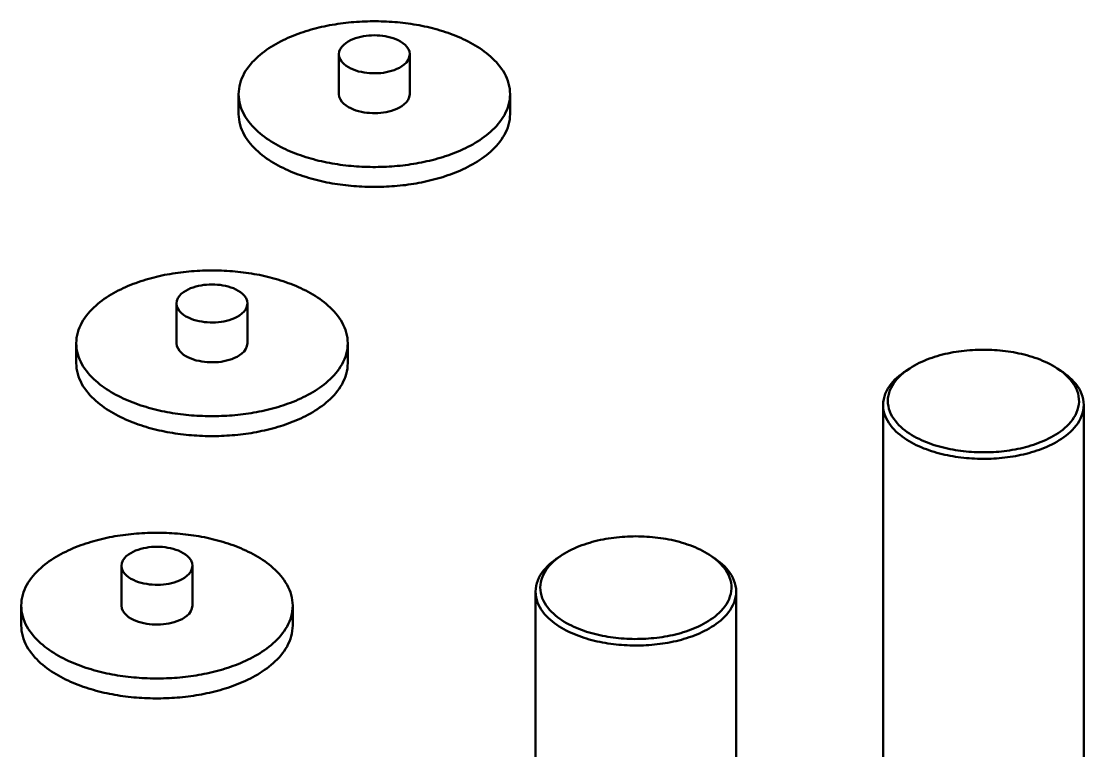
# Model space of a CAD drawing. Header units: millimetres. Extents: x 0 to 841, y 0 to 594.
# Drawn here: x 232.13 to 279.25, y 435.27 to 467.62 of the extents above; entities that cross this region are included whole.
import ezdxf

# ---------------------------------------------------------------- set-up
doc = ezdxf.new("R2010")
doc.units = ezdxf.units.MM
doc.layers.add('VIS', color=7, linetype='CONTINUOUS', lineweight=50)

msp = doc.modelspace()

# ---------------------------------------------------------------- linework, layer by layer
at = {"layer": 'VIS'}
for points in [[(253.806, 464.387), (253.802, 464.508), (253.789, 464.628), (253.768, 464.747), (253.74, 464.865), (253.704, 464.98), (253.661, 465.093), (253.611, 465.203), (253.555, 465.31), (253.494, 465.414), (253.427, 465.515), (253.356, 465.613), (253.281, 465.707), (253.202, 465.798), (253.119, 465.886), (253.033, 465.971), (252.944, 466.053), (252.853, 466.132), (252.759, 466.208), (252.663, 466.282), (252.565, 466.352), (252.465, 466.421), (252.364, 466.486), (252.261, 466.549), (252.156, 466.61), (252.05, 466.668), (251.943, 466.725), (251.835, 466.779), (251.726, 466.831), (251.616, 466.881), (251.505, 466.928), (251.394, 466.974), (251.281, 467.019), (251.168, 467.061), (251.054, 467.101), (250.94, 467.14), (250.825, 467.177), (250.709, 467.213), (250.593, 467.246), (250.476, 467.278), (250.359, 467.309), (250.242, 467.338), (250.124, 467.365), (250.006, 467.391), (249.888, 467.416), (249.769, 467.439), (249.651, 467.46), (249.531, 467.48), (249.412, 467.499), (249.292, 467.516), (249.173, 467.532), (249.053, 467.547), (248.933, 467.56), (248.812, 467.572), (248.692, 467.582), (248.571, 467.591), (248.451, 467.599), (248.33, 467.606), (248.21, 467.611), (248.089, 467.615), (247.968, 467.617), (247.847, 467.619), (247.726, 467.619), (247.605, 467.617), (247.485, 467.615), (247.364, 467.611), (247.243, 467.606), (247.122, 467.599), (247.002, 467.591), (246.881, 467.582), (246.761, 467.572), (246.641, 467.56), (246.521, 467.547), (246.401, 467.532), (246.281, 467.516), (246.161, 467.499), (246.042, 467.48), (245.923, 467.46), (245.804, 467.439), (245.685, 467.416), (245.567, 467.391), (245.449, 467.365), (245.331, 467.338), (245.214, 467.309), (245.097, 467.278), (244.98, 467.246), (244.864, 467.213), (244.749, 467.177), (244.634, 467.14), (244.519, 467.101), (244.406, 467.061), (244.292, 467.019), (244.18, 466.974), (244.068, 466.928), (243.957, 466.881), (243.847, 466.831), (243.738, 466.779), (243.63, 466.725), (243.523, 466.668), (243.417, 466.61), (243.313, 466.549), (243.21, 466.486), (243.108, 466.421), (243.008, 466.352), (242.91, 466.282), (242.814, 466.208), (242.721, 466.132), (242.629, 466.053), (242.54, 465.971), (242.454, 465.886), (242.372, 465.798), (242.292, 465.707), (242.217, 465.613), (242.146, 465.515), (242.079, 465.414), (242.018, 465.31), (241.962, 465.203), (241.913, 465.093), (241.87, 464.98), (241.833, 464.865), (241.805, 464.747), (241.784, 464.628), (241.772, 464.508), (241.767, 464.387)], [(249.357, 466.154), (249.341, 466.273), (249.296, 466.386), (249.229, 466.486), (249.147, 466.575), (249.053, 466.652), (248.952, 466.719), (248.845, 466.776), (248.735, 466.825), (248.621, 466.868), (248.505, 466.903), (248.388, 466.932), (248.269, 466.956), (248.149, 466.974), (248.029, 466.986), (247.908, 466.994), (247.787, 466.997), (247.666, 466.994), (247.545, 466.986), (247.424, 466.974), (247.304, 466.956), (247.185, 466.932), (247.068, 466.903), (246.952, 466.868), (246.838, 466.825), (246.728, 466.776), (246.621, 466.719), (246.52, 466.652), (246.427, 466.575), (246.344, 466.486), (246.277, 466.386), (246.232, 466.273), (246.216, 466.154)], [(246.216, 466.154), (246.233, 466.032), (246.279, 465.917), (246.348, 465.815), (246.433, 465.726), (246.53, 465.648), (246.633, 465.581), (246.742, 465.524), (246.856, 465.475), (246.972, 465.433), (247.09, 465.398), (247.21, 465.369), (247.332, 465.347), (247.454, 465.33), (247.577, 465.318), (247.7, 465.312), (247.824, 465.311), (247.947, 465.315), (248.07, 465.324), (248.193, 465.339), (248.315, 465.36), (248.435, 465.386), (248.554, 465.418), (248.672, 465.457), (248.786, 465.503), (248.897, 465.557)], [(246.216, 466.154), (246.216, 464.387)], [(248.897, 465.557), (249.01, 465.625), (249.115, 465.704), (249.209, 465.796), (249.286, 465.903), (249.338, 466.024), (249.357, 466.154)], [(249.357, 466.154), (249.357, 464.387)], [(241.767, 464.387), (241.772, 464.267), (241.784, 464.146), (241.805, 464.028), (241.833, 463.91), (241.869, 463.795), (241.912, 463.682), (241.962, 463.572), (242.018, 463.465), (242.079, 463.361), (242.145, 463.26), (242.216, 463.162), (242.292, 463.068), (242.371, 462.977), (242.454, 462.889), (242.539, 462.804), (242.628, 462.722), (242.719, 462.643), (242.813, 462.567), (242.909, 462.494), (243.007, 462.423), (243.107, 462.355), (243.208, 462.289), (243.311, 462.226), (243.415, 462.166), (243.521, 462.107), (243.628, 462.051), (243.736, 461.997), (243.845, 461.945), (243.955, 461.895), (244.066, 461.847), (244.177, 461.801), (244.29, 461.757), (244.403, 461.715), (244.517, 461.674), (244.631, 461.635), (244.746, 461.598), (244.861, 461.563), (244.977, 461.529), (245.094, 461.497), (245.211, 461.466), (245.328, 461.437), (245.445, 461.41), (245.563, 461.384), (245.682, 461.36), (245.8, 461.337), (245.919, 461.315), (246.038, 461.295), (246.157, 461.276), (246.277, 461.259), (246.396, 461.243), (246.516, 461.228), (246.636, 461.215), (246.756, 461.203), (246.877, 461.193), (246.997, 461.183), (247.118, 461.176), (247.238, 461.169), (247.359, 461.164), (247.48, 461.16), (247.6, 461.157), (247.721, 461.156), (247.842, 461.156), (247.963, 461.157), (248.083, 461.159), (248.204, 461.163), (248.325, 461.168), (248.445, 461.175), (248.566, 461.183), (248.686, 461.192), (248.806, 461.202), (248.927, 461.214), (249.047, 461.227), (249.166, 461.242), (249.286, 461.257), (249.406, 461.275), (249.525, 461.293), (249.644, 461.313), (249.763, 461.335), (249.881, 461.358), (250, 461.382), (250.118, 461.408), (250.235, 461.435), (250.353, 461.464), (250.469, 461.494), (250.586, 461.526), (250.702, 461.56), (250.817, 461.595), (250.932, 461.632), (251.047, 461.671), (251.161, 461.711), (251.274, 461.753), (251.386, 461.797), (251.498, 461.843), (251.609, 461.891), (251.719, 461.94), (251.828, 461.992), (251.936, 462.046), (252.043, 462.102)], [(241.767, 464.387), (241.767, 463.504)], [(246.216, 464.387), (246.233, 464.265), (246.279, 464.151), (246.348, 464.049), (246.433, 463.96), (246.53, 463.882), (246.633, 463.815), (246.742, 463.758), (246.856, 463.708), (246.972, 463.667), (247.09, 463.632), (247.21, 463.603), (247.332, 463.58), (247.454, 463.563), (247.577, 463.552), (247.7, 463.545), (247.824, 463.544), (247.947, 463.549), (248.07, 463.558), (248.193, 463.573), (248.315, 463.593), (248.435, 463.619), (248.554, 463.652), (248.672, 463.691), (248.786, 463.737), (248.897, 463.791)], [(248.897, 463.791), (249.01, 463.859), (249.115, 463.938), (249.209, 464.03), (249.286, 464.137), (249.338, 464.257), (249.357, 464.387)], [(252.043, 462.102), (252.149, 462.161), (252.254, 462.221), (252.357, 462.284), (252.459, 462.35), (252.559, 462.418), (252.658, 462.489), (252.754, 462.562), (252.848, 462.638), (252.94, 462.718), (253.029, 462.8), (253.116, 462.885), (253.199, 462.973), (253.278, 463.064), (253.354, 463.159), (253.426, 463.257), (253.492, 463.358), (253.554, 463.462), (253.61, 463.569), (253.66, 463.68), (253.703, 463.793), (253.74, 463.909), (253.768, 464.026), (253.789, 464.146), (253.802, 464.266), (253.806, 464.387)], [(253.806, 464.387), (253.806, 463.504)], [(241.767, 463.504), (241.772, 463.383), (241.784, 463.263), (241.805, 463.144), (241.833, 463.027), (241.869, 462.912), (241.912, 462.799), (241.962, 462.689), (242.018, 462.582), (242.079, 462.478), (242.145, 462.377), (242.216, 462.279), (242.292, 462.185), (242.371, 462.094), (242.454, 462.006), (242.539, 461.921), (242.628, 461.839), (242.719, 461.76), (242.813, 461.684), (242.909, 461.61), (243.007, 461.54), (243.107, 461.472), (243.208, 461.406), (243.311, 461.343), (243.415, 461.282), (243.521, 461.224), (243.628, 461.168), (243.736, 461.114), (243.845, 461.062), (243.955, 461.012), (244.066, 460.964), (244.177, 460.918), (244.29, 460.874), (244.403, 460.831), (244.517, 460.791), (244.631, 460.752), (244.746, 460.715), (244.861, 460.68), (244.977, 460.646), (245.094, 460.614), (245.211, 460.583), (245.328, 460.554), (245.445, 460.527), (245.563, 460.501), (245.682, 460.476), (245.8, 460.453), (245.919, 460.432), (246.038, 460.412), (246.157, 460.393), (246.277, 460.376), (246.396, 460.36), (246.516, 460.345), (246.636, 460.332), (246.756, 460.32), (246.877, 460.31), (246.997, 460.3), (247.118, 460.292), (247.238, 460.286), (247.359, 460.281), (247.48, 460.277), (247.6, 460.274), (247.721, 460.273), (247.842, 460.273), (247.963, 460.274), (248.083, 460.276), (248.204, 460.28), (248.325, 460.285), (248.445, 460.292), (248.566, 460.3), (248.686, 460.309), (248.806, 460.319), (248.927, 460.331), (249.047, 460.344), (249.166, 460.358), (249.286, 460.374), (249.406, 460.391), (249.525, 460.41), (249.644, 460.43), (249.763, 460.452), (249.881, 460.474), (250, 460.499), (250.118, 460.525), (250.235, 460.552), (250.353, 460.581), (250.469, 460.611), (250.586, 460.643), (250.702, 460.677), (250.817, 460.712), (250.932, 460.749), (251.047, 460.787), (251.161, 460.828), (251.274, 460.87), (251.386, 460.914), (251.498, 460.96), (251.609, 461.007), (251.719, 461.057), (251.828, 461.109), (251.936, 461.163), (252.043, 461.219)], [(252.043, 461.219), (252.149, 461.277), (252.254, 461.338), (252.357, 461.401), (252.459, 461.467), (252.559, 461.535), (252.658, 461.606), (252.754, 461.679), (252.848, 461.755), (252.94, 461.834), (253.029, 461.916), (253.116, 462.001), (253.199, 462.09), (253.278, 462.181), (253.354, 462.276), (253.426, 462.373), (253.492, 462.475), (253.554, 462.579), (253.61, 462.686), (253.66, 462.797), (253.703, 462.91), (253.74, 463.025), (253.768, 463.143), (253.789, 463.262), (253.802, 463.383), (253.806, 463.504)], [(246.606, 453.339), (246.601, 453.46), (246.589, 453.58), (246.568, 453.699), (246.54, 453.817), (246.504, 453.932), (246.46, 454.045), (246.411, 454.155), (246.355, 454.262), (246.294, 454.366), (246.227, 454.467), (246.156, 454.565), (246.081, 454.659), (246.001, 454.751), (245.919, 454.839), (245.833, 454.924), (245.744, 455.006), (245.653, 455.085), (245.559, 455.161), (245.463, 455.234), (245.365, 455.305), (245.265, 455.373), (245.163, 455.438), (245.06, 455.501), (244.956, 455.562), (244.85, 455.621), (244.743, 455.677), (244.635, 455.731), (244.526, 455.783), (244.416, 455.833), (244.305, 455.881), (244.193, 455.927), (244.081, 455.971), (243.968, 456.013), (243.854, 456.054), (243.739, 456.092), (243.624, 456.129), (243.509, 456.165), (243.393, 456.198), (243.276, 456.231), (243.159, 456.261), (243.042, 456.29), (242.924, 456.317), (242.806, 456.343), (242.688, 456.368), (242.569, 456.391), (242.45, 456.412), (242.331, 456.432), (242.212, 456.451), (242.092, 456.468), (241.972, 456.484), (241.852, 456.499), (241.732, 456.512), (241.612, 456.524), (241.492, 456.534), (241.371, 456.544), (241.251, 456.551), (241.13, 456.558), (241.009, 456.563), (240.888, 456.567), (240.768, 456.57), (240.647, 456.571), (240.526, 456.571), (240.405, 456.57), (240.284, 456.567), (240.164, 456.563), (240.043, 456.558), (239.922, 456.551), (239.802, 456.544), (239.681, 456.534), (239.561, 456.524), (239.441, 456.512), (239.32, 456.499), (239.2, 456.484), (239.081, 456.468), (238.961, 456.451), (238.842, 456.432), (238.723, 456.412), (238.604, 456.391), (238.485, 456.368), (238.367, 456.343), (238.249, 456.317), (238.131, 456.29), (238.014, 456.261), (237.897, 456.231), (237.78, 456.198), (237.664, 456.165), (237.549, 456.129), (237.434, 456.092), (237.319, 456.054), (237.205, 456.013), (237.092, 455.971), (236.98, 455.927), (236.868, 455.881), (236.757, 455.833), (236.647, 455.783), (236.538, 455.731), (236.43, 455.677), (236.323, 455.621), (236.217, 455.562), (236.113, 455.501), (236.009, 455.438), (235.908, 455.373), (235.808, 455.305), (235.71, 455.234), (235.614, 455.161), (235.52, 455.085), (235.429, 455.006), (235.34, 454.924), (235.254, 454.839), (235.171, 454.751), (235.092, 454.659), (235.017, 454.565), (234.946, 454.467), (234.879, 454.366), (234.818, 454.262), (234.762, 454.155), (234.712, 454.045), (234.669, 453.932), (234.633, 453.817), (234.605, 453.699), (234.584, 453.58), (234.571, 453.46), (234.567, 453.339)], [(242.157, 455.106), (242.141, 455.226), (242.096, 455.338), (242.029, 455.439), (241.946, 455.527), (241.853, 455.604), (241.752, 455.671), (241.645, 455.728), (241.535, 455.778), (241.421, 455.82), (241.305, 455.855), (241.188, 455.885), (241.069, 455.908), (240.949, 455.926), (240.828, 455.939), (240.708, 455.946), (240.586, 455.949), (240.465, 455.946), (240.344, 455.939), (240.224, 455.926), (240.104, 455.908), (239.985, 455.885), (239.868, 455.855), (239.752, 455.82), (239.638, 455.778), (239.528, 455.728), (239.421, 455.671), (239.32, 455.604), (239.226, 455.527), (239.144, 455.439), (239.077, 455.338), (239.032, 455.226), (239.016, 455.106)], [(239.016, 455.106), (239.033, 454.984), (239.079, 454.87), (239.148, 454.767), (239.233, 454.678), (239.329, 454.601), (239.433, 454.534), (239.542, 454.476), (239.655, 454.427), (239.772, 454.385), (239.89, 454.35), (240.01, 454.322), (240.131, 454.299), (240.254, 454.282), (240.377, 454.27), (240.5, 454.264), (240.623, 454.263), (240.747, 454.267), (240.87, 454.277), (240.993, 454.291), (241.114, 454.312), (241.235, 454.338), (241.354, 454.37), (241.471, 454.409), (241.586, 454.456), (241.697, 454.51)], [(239.016, 455.106), (239.016, 453.339)], [(241.697, 454.51), (241.81, 454.577), (241.915, 454.656), (242.009, 454.749), (242.086, 454.855), (242.138, 454.976), (242.157, 455.106)], [(242.157, 455.106), (242.157, 453.339)], [(234.567, 453.339), (234.571, 453.219), (234.584, 453.099), (234.605, 452.98), (234.633, 452.862), (234.669, 452.747), (234.712, 452.634), (234.762, 452.524), (234.818, 452.417), (234.879, 452.313), (234.945, 452.212), (235.016, 452.115), (235.091, 452.02), (235.171, 451.929), (235.253, 451.841), (235.339, 451.756), (235.428, 451.674), (235.519, 451.595), (235.613, 451.519), (235.709, 451.446), (235.807, 451.375), (235.906, 451.307), (236.008, 451.242), (236.111, 451.179), (236.215, 451.118), (236.321, 451.059), (236.428, 451.003), (236.536, 450.949), (236.645, 450.897), (236.755, 450.847), (236.865, 450.799), (236.977, 450.753), (237.09, 450.709), (237.203, 450.667), (237.316, 450.626), (237.431, 450.588), (237.546, 450.55), (237.661, 450.515), (237.777, 450.481), (237.893, 450.449), (238.01, 450.419), (238.128, 450.39), (238.245, 450.362), (238.363, 450.336), (238.481, 450.312), (238.6, 450.289), (238.719, 450.267), (238.838, 450.247), (238.957, 450.228), (239.076, 450.211), (239.196, 450.195), (239.316, 450.181), (239.436, 450.167), (239.556, 450.155), (239.677, 450.145), (239.797, 450.136), (239.917, 450.128), (240.038, 450.121), (240.159, 450.116), (240.279, 450.112), (240.4, 450.109), (240.521, 450.108), (240.642, 450.108), (240.762, 450.109), (240.883, 450.112), (241.004, 450.116), (241.124, 450.121), (241.245, 450.127), (241.365, 450.135), (241.486, 450.144), (241.606, 450.154), (241.726, 450.166), (241.846, 450.179), (241.966, 450.194), (242.086, 450.21), (242.205, 450.227), (242.325, 450.245), (242.444, 450.265), (242.563, 450.287), (242.681, 450.31), (242.799, 450.334), (242.917, 450.36), (243.035, 450.387), (243.152, 450.416), (243.269, 450.447), (243.386, 450.478), (243.502, 450.512), (243.617, 450.547), (243.732, 450.584), (243.846, 450.623), (243.96, 450.663), (244.073, 450.705), (244.186, 450.749), (244.298, 450.795), (244.409, 450.843), (244.519, 450.893), (244.628, 450.944), (244.736, 450.998), (244.843, 451.054)], [(234.567, 453.339), (234.567, 452.456)], [(239.016, 453.339), (239.033, 453.217), (239.079, 453.103), (239.148, 453.001), (239.233, 452.912), (239.329, 452.834), (239.433, 452.767), (239.542, 452.71), (239.655, 452.661), (239.772, 452.619), (239.89, 452.584), (240.01, 452.555), (240.131, 452.533), (240.254, 452.516), (240.377, 452.504), (240.5, 452.498), (240.623, 452.497), (240.747, 452.501), (240.87, 452.51), (240.993, 452.525), (241.114, 452.545), (241.235, 452.572), (241.354, 452.604), (241.471, 452.643), (241.586, 452.689), (241.697, 452.743)], [(241.697, 452.743), (241.81, 452.811), (241.915, 452.89), (242.009, 452.982), (242.086, 453.089), (242.138, 453.21), (242.157, 453.339)], [(244.843, 451.054), (244.949, 451.113), (245.054, 451.174), (245.157, 451.237), (245.259, 451.302), (245.359, 451.37), (245.458, 451.441), (245.554, 451.514), (245.648, 451.591), (245.74, 451.67), (245.829, 451.752), (245.915, 451.837), (245.999, 451.925), (246.078, 452.016), (246.154, 452.111), (246.225, 452.209), (246.292, 452.31), (246.354, 452.414), (246.41, 452.522), (246.46, 452.632), (246.503, 452.745), (246.539, 452.861), (246.568, 452.979), (246.589, 453.098), (246.601, 453.218), (246.606, 453.339)], [(246.606, 453.339), (246.606, 452.456)], [(278.071, 452.229), (277.967, 452.294), (277.862, 452.355), (277.755, 452.413), (277.646, 452.468), (277.535, 452.52), (277.423, 452.569), (277.31, 452.615), (277.196, 452.659), (277.081, 452.7), (276.965, 452.738), (276.849, 452.774), (276.731, 452.807), (276.613, 452.838), (276.495, 452.867), (276.376, 452.894), (276.256, 452.919), (276.136, 452.941), (276.016, 452.961), (275.895, 452.98), (275.774, 452.996), (275.653, 453.01), (275.532, 453.023), (275.41, 453.033), (275.288, 453.042), (275.166, 453.048), (275.045, 453.053), (274.923, 453.056), (274.8, 453.057), (274.678, 453.056), (274.556, 453.053), (274.435, 453.048), (274.313, 453.042), (274.191, 453.033), (274.069, 453.023), (273.948, 453.01), (273.827, 452.996), (273.706, 452.98), (273.585, 452.961), (273.465, 452.941), (273.345, 452.919), (273.225, 452.894), (273.106, 452.867), (272.988, 452.838), (272.87, 452.807), (272.752, 452.774), (272.636, 452.738), (272.52, 452.7), (272.405, 452.659), (272.291, 452.615), (272.178, 452.569), (272.066, 452.52), (271.955, 452.468), (271.846, 452.413), (271.739, 452.355), (271.634, 452.294), (271.53, 452.229)], [(234.567, 452.456), (234.571, 452.336), (234.584, 452.216), (234.605, 452.097), (234.633, 451.979), (234.669, 451.864), (234.712, 451.751), (234.762, 451.641), (234.818, 451.534), (234.879, 451.43), (234.945, 451.329), (235.016, 451.232), (235.091, 451.137), (235.171, 451.046), (235.253, 450.958), (235.339, 450.873), (235.428, 450.791), (235.519, 450.712), (235.613, 450.636), (235.709, 450.563), (235.807, 450.492), (235.906, 450.424), (236.008, 450.358), (236.111, 450.295), (236.215, 450.235), (236.321, 450.176), (236.428, 450.12), (236.536, 450.066), (236.645, 450.014), (236.755, 449.964), (236.865, 449.916), (236.977, 449.87), (237.09, 449.826), (237.203, 449.784), (237.316, 449.743), (237.431, 449.704), (237.546, 449.667), (237.661, 449.632), (237.777, 449.598), (237.893, 449.566), (238.01, 449.536), (238.128, 449.507), (238.245, 449.479), (238.363, 449.453), (238.481, 449.429), (238.6, 449.406), (238.719, 449.384), (238.838, 449.364), (238.957, 449.345), (239.076, 449.328), (239.196, 449.312), (239.316, 449.297), (239.436, 449.284), (239.556, 449.272), (239.677, 449.262), (239.797, 449.253), (239.917, 449.245), (240.038, 449.238), (240.159, 449.233), (240.279, 449.229), (240.4, 449.226), (240.521, 449.225), (240.642, 449.225), (240.762, 449.226), (240.883, 449.229), (241.004, 449.232), (241.124, 449.238), (241.245, 449.244), (241.365, 449.252), (241.486, 449.261), (241.606, 449.271), (241.726, 449.283), (241.846, 449.296), (241.966, 449.311), (242.086, 449.327), (242.205, 449.344), (242.325, 449.362), (242.444, 449.382), (242.563, 449.404), (242.681, 449.427), (242.799, 449.451), (242.917, 449.477), (243.035, 449.504), (243.152, 449.533), (243.269, 449.563), (243.386, 449.595), (243.502, 449.629), (243.617, 449.664), (243.732, 449.701), (243.846, 449.74), (243.96, 449.78), (244.073, 449.822), (244.186, 449.866), (244.298, 449.912), (244.409, 449.96), (244.519, 450.009), (244.628, 450.061), (244.736, 450.115), (244.843, 450.171)], [(244.843, 450.171), (244.949, 450.23), (245.054, 450.29), (245.157, 450.353), (245.259, 450.419), (245.359, 450.487), (245.458, 450.558), (245.554, 450.631), (245.648, 450.708), (245.74, 450.787), (245.829, 450.869), (245.915, 450.954), (245.999, 451.042), (246.078, 451.133), (246.154, 451.228), (246.225, 451.326), (246.292, 451.427), (246.354, 451.531), (246.41, 451.639), (246.46, 451.749), (246.503, 451.862), (246.539, 451.978), (246.568, 452.095), (246.589, 452.215), (246.601, 452.335), (246.606, 452.456)], [(271.369, 452.124), (271.263, 452.053), (271.161, 451.978), (271.061, 451.899), (270.966, 451.815), (270.874, 451.727), (270.787, 451.635), (270.705, 451.537), (270.629, 451.435), (270.561, 451.328), (270.5, 451.216), (270.449, 451.1), (270.407, 450.98), (270.376, 450.857), (270.358, 450.731), (270.352, 450.604)], [(271.53, 452.229), (271.43, 452.162), (271.333, 452.09), (271.238, 452.015), (271.147, 451.936), (271.06, 451.852), (270.977, 451.764), (270.899, 451.672), (270.827, 451.574), (270.762, 451.473), (270.704, 451.367), (270.654, 451.256), (270.615, 451.142), (270.585, 451.025), (270.567, 450.906), (270.561, 450.785), (270.566, 450.664), (270.584, 450.545), (270.612, 450.427), (270.651, 450.313), (270.7, 450.202), (270.757, 450.096), (270.822, 449.994), (270.894, 449.897), (270.971, 449.804), (271.054, 449.716), (271.141, 449.632), (271.231, 449.552), (271.326, 449.477), (271.423, 449.405), (271.523, 449.337), (271.625, 449.272), (271.73, 449.211), (271.836, 449.154), (271.943, 449.099), (272.053, 449.047), (272.163, 448.998), (272.275, 448.952), (272.388, 448.909), (272.502, 448.868), (272.616, 448.83), (272.732, 448.794), (272.848, 448.76), (272.964, 448.729), (273.082, 448.7), (273.2, 448.673), (273.318, 448.648), (273.437, 448.626), (273.556, 448.605), (273.675, 448.586), (273.795, 448.569), (273.915, 448.555), (274.035, 448.542), (274.155, 448.531), (274.276, 448.522), (274.396, 448.515), (274.517, 448.51), (274.638, 448.506), (274.759, 448.505), (274.88, 448.505), (275, 448.507), (275.121, 448.511), (275.242, 448.517), (275.363, 448.525), (275.483, 448.534), (275.603, 448.546), (275.723, 448.559), (275.843, 448.574), (275.963, 448.592), (276.082, 448.611), (276.201, 448.632), (276.32, 448.656), (276.438, 448.681), (276.556, 448.709), (276.673, 448.738), (276.789, 448.77), (276.905, 448.805), (277.02, 448.841), (277.135, 448.881), (277.248, 448.922), (277.361, 448.966), (277.472, 449.013), (277.582, 449.063), (277.691, 449.116), (277.798, 449.171)], [(271.53, 452.229), (271.369, 452.124)], [(271.452, 452.177), (271.438, 452.168), (271.424, 452.159), (271.41, 452.151), (271.396, 452.142), (271.382, 452.133), (271.369, 452.124)], [(277.798, 449.171), (277.906, 449.231), (278.012, 449.295), (278.116, 449.362), (278.217, 449.433), (278.315, 449.508), (278.41, 449.587), (278.501, 449.67), (278.588, 449.758), (278.67, 449.85), (278.746, 449.947), (278.815, 450.049), (278.877, 450.156), (278.931, 450.267), (278.975, 450.383), (279.008, 450.501), (279.03, 450.623), (279.04, 450.746), (279.037, 450.869), (279.022, 450.992), (278.995, 451.112), (278.957, 451.23), (278.909, 451.343), (278.851, 451.453), (278.786, 451.557), (278.713, 451.657), (278.635, 451.752), (278.55, 451.843), (278.462, 451.928), (278.369, 452.01), (278.273, 452.087), (278.173, 452.16), (278.071, 452.229)], [(278.071, 452.229), (278.232, 452.124)], [(278.232, 452.124), (278.219, 452.133), (278.205, 452.142), (278.191, 452.151), (278.177, 452.159), (278.163, 452.168), (278.149, 452.177)], [(279.249, 450.604), (279.243, 450.731), (279.225, 450.857), (279.194, 450.98), (279.152, 451.1), (279.101, 451.216), (279.04, 451.328), (278.972, 451.435), (278.896, 451.537), (278.814, 451.635), (278.727, 451.727), (278.635, 451.815), (278.54, 451.899), (278.44, 451.978), (278.338, 452.053), (278.232, 452.124)], [(270.352, 450.604), (270.357, 450.483), (270.374, 450.363), (270.402, 450.244), (270.44, 450.129), (270.488, 450.017), (270.544, 449.909), (270.607, 449.806), (270.677, 449.707), (270.753, 449.612), (270.835, 449.522), (270.92, 449.436), (271.01, 449.354), (271.103, 449.276), (271.199, 449.202), (271.298, 449.131), (271.4, 449.064), (271.503, 449.001), (271.609, 448.94), (271.716, 448.883), (271.824, 448.829), (271.934, 448.777), (272.046, 448.728), (272.158, 448.682), (272.271, 448.639), (272.386, 448.598), (272.501, 448.559), (272.617, 448.523), (272.734, 448.489), (272.851, 448.457), (272.969, 448.427), (273.087, 448.4), (273.206, 448.374), (273.325, 448.351), (273.444, 448.329), (273.564, 448.31), (273.684, 448.292), (273.805, 448.276), (273.926, 448.262), (274.046, 448.25), (274.167, 448.24), (274.289, 448.231), (274.41, 448.225), (274.531, 448.22), (274.653, 448.217), (274.774, 448.215), (274.896, 448.216), (275.017, 448.218), (275.139, 448.222), (275.26, 448.228), (275.381, 448.236), (275.502, 448.245), (275.623, 448.257), (275.744, 448.27), (275.865, 448.285), (275.985, 448.302), (276.105, 448.32), (276.225, 448.341), (276.344, 448.364), (276.463, 448.388), (276.581, 448.415), (276.699, 448.444), (276.817, 448.475), (276.934, 448.508), (277.05, 448.543), (277.166, 448.581), (277.28, 448.621), (277.394, 448.663), (277.507, 448.708), (277.619, 448.756), (277.729, 448.806), (277.839, 448.859), (277.946, 448.915)], [(270.352, 450.604), (270.352, 432.411)], [(277.946, 448.915), (278.055, 448.976), (278.162, 449.039), (278.267, 449.107), (278.369, 449.177), (278.468, 449.252), (278.565, 449.331), (278.657, 449.414), (278.746, 449.501), (278.831, 449.592), (278.909, 449.688), (278.982, 449.789), (279.049, 449.894), (279.107, 450.004), (279.156, 450.118), (279.196, 450.236), (279.226, 450.357), (279.243, 450.48), (279.249, 450.604)], [(279.249, 450.604), (279.249, 432.411)], [(244.165, 441.709), (244.161, 441.829), (244.148, 441.949), (244.127, 442.068), (244.099, 442.186), (244.063, 442.301), (244.02, 442.414), (243.97, 442.524), (243.914, 442.631), (243.853, 442.735), (243.786, 442.836), (243.715, 442.934), (243.64, 443.028), (243.561, 443.12), (243.478, 443.208), (243.392, 443.293), (243.303, 443.375), (243.212, 443.454), (243.118, 443.53), (243.022, 443.603), (242.924, 443.674), (242.824, 443.742), (242.723, 443.807), (242.619, 443.87), (242.515, 443.931), (242.409, 443.99), (242.302, 444.046), (242.194, 444.1), (242.085, 444.152), (241.975, 444.202), (241.864, 444.25), (241.752, 444.296), (241.64, 444.34), (241.527, 444.382), (241.413, 444.423), (241.298, 444.461), (241.183, 444.498), (241.068, 444.534), (240.952, 444.567), (240.835, 444.6), (240.718, 444.63), (240.601, 444.659), (240.483, 444.686), (240.365, 444.712), (240.247, 444.737), (240.128, 444.76), (240.009, 444.781), (239.89, 444.801), (239.771, 444.82), (239.651, 444.837), (239.532, 444.853), (239.412, 444.868), (239.291, 444.881), (239.171, 444.893), (239.051, 444.903), (238.93, 444.913), (238.81, 444.92), (238.689, 444.927), (238.568, 444.932), (238.448, 444.936), (238.327, 444.939), (238.206, 444.94), (238.085, 444.94), (237.964, 444.939), (237.844, 444.936), (237.723, 444.932), (237.602, 444.927), (237.481, 444.92), (237.361, 444.913), (237.24, 444.903), (237.12, 444.893), (237, 444.881), (236.88, 444.868), (236.76, 444.853), (236.64, 444.837), (236.52, 444.82), (236.401, 444.801), (236.282, 444.781), (236.163, 444.76), (236.044, 444.737), (235.926, 444.712), (235.808, 444.686), (235.69, 444.659), (235.573, 444.63), (235.456, 444.6), (235.339, 444.567), (235.223, 444.534), (235.108, 444.498), (234.993, 444.461), (234.878, 444.423), (234.764, 444.382), (234.651, 444.34), (234.539, 444.296), (234.427, 444.25), (234.316, 444.202), (234.206, 444.152), (234.097, 444.1), (233.989, 444.046), (233.882, 443.99), (233.776, 443.931), (233.672, 443.87), (233.569, 443.807), (233.467, 443.742), (233.367, 443.674), (233.269, 443.603), (233.173, 443.53), (233.079, 443.454), (232.988, 443.375), (232.899, 443.293), (232.813, 443.208), (232.731, 443.12), (232.651, 443.028), (232.576, 442.934), (232.505, 442.836), (232.438, 442.735), (232.377, 442.631), (232.321, 442.524), (232.272, 442.414), (232.228, 442.301), (232.192, 442.186), (232.164, 442.068), (232.143, 441.949), (232.131, 441.829), (232.126, 441.709)], [(262.656, 443.953), (262.552, 444.018), (262.447, 444.079), (262.339, 444.137), (262.23, 444.192), (262.12, 444.244), (262.008, 444.293), (261.895, 444.339), (261.781, 444.382), (261.666, 444.423), (261.55, 444.461), (261.433, 444.497), (261.316, 444.531), (261.198, 444.562), (261.08, 444.591), (260.96, 444.618), (260.841, 444.642), (260.721, 444.665), (260.601, 444.685), (260.48, 444.703), (260.359, 444.72), (260.238, 444.734), (260.116, 444.746), (259.995, 444.757), (259.873, 444.765), (259.751, 444.772), (259.629, 444.777), (259.507, 444.78), (259.385, 444.781), (259.263, 444.78), (259.141, 444.777), (259.019, 444.772), (258.897, 444.765), (258.776, 444.757), (258.654, 444.746), (258.533, 444.734), (258.411, 444.72), (258.291, 444.703), (258.17, 444.685), (258.05, 444.665), (257.93, 444.642), (257.81, 444.618), (257.691, 444.591), (257.572, 444.562), (257.454, 444.531), (257.337, 444.497), (257.22, 444.461), (257.105, 444.423), (256.99, 444.382), (256.875, 444.339), (256.762, 444.293), (256.651, 444.244), (256.54, 444.192), (256.431, 444.137), (256.324, 444.079), (256.218, 444.018), (256.115, 443.953)], [(239.716, 443.475), (239.7, 443.595), (239.655, 443.707), (239.588, 443.808), (239.506, 443.896), (239.412, 443.973), (239.311, 444.04), (239.204, 444.097), (239.094, 444.147), (238.98, 444.189), (238.864, 444.224), (238.747, 444.254), (238.628, 444.277), (238.508, 444.295), (238.388, 444.308), (238.267, 444.315), (238.146, 444.318), (238.024, 444.315), (237.904, 444.308), (237.783, 444.295), (237.663, 444.277), (237.544, 444.254), (237.427, 444.224), (237.311, 444.189), (237.197, 444.147), (237.087, 444.097), (236.98, 444.04), (236.879, 443.973), (236.786, 443.896), (236.703, 443.808), (236.636, 443.707), (236.591, 443.595), (236.575, 443.475)], [(256.115, 443.953), (256.015, 443.885), (255.917, 443.814), (255.823, 443.738), (255.732, 443.659), (255.644, 443.576), (255.562, 443.488), (255.484, 443.395), (255.412, 443.298), (255.346, 443.196), (255.289, 443.09), (255.239, 442.98), (255.199, 442.866), (255.17, 442.749), (255.152, 442.629), (255.146, 442.509), (255.151, 442.388), (255.168, 442.268), (255.197, 442.151), (255.236, 442.037), (255.285, 441.926), (255.342, 441.82), (255.407, 441.718), (255.478, 441.62), (255.556, 441.528), (255.638, 441.439), (255.725, 441.355), (255.816, 441.276), (255.91, 441.2), (256.008, 441.128), (256.108, 441.06), (256.21, 440.996), (256.314, 440.935), (256.42, 440.877), (256.528, 440.823), (256.637, 440.771), (256.748, 440.722), (256.86, 440.676), (256.973, 440.633), (257.086, 440.592), (257.201, 440.553), (257.316, 440.518), (257.432, 440.484), (257.549, 440.453), (257.666, 440.424), (257.784, 440.397), (257.903, 440.372), (258.021, 440.349), (258.14, 440.328), (258.26, 440.31), (258.379, 440.293), (258.499, 440.278), (258.62, 440.266), (258.74, 440.255), (258.86, 440.246), (258.981, 440.238), (259.102, 440.233), (259.223, 440.23), (259.343, 440.228), (259.464, 440.229), (259.585, 440.231), (259.706, 440.235), (259.827, 440.24), (259.947, 440.248), (260.068, 440.258), (260.188, 440.269), (260.308, 440.283), (260.428, 440.298), (260.548, 440.315), (260.667, 440.335), (260.786, 440.356), (260.905, 440.379), (261.023, 440.405), (261.14, 440.432), (261.258, 440.462), (261.374, 440.494), (261.49, 440.528), (261.605, 440.565), (261.719, 440.604), (261.833, 440.646), (261.945, 440.69), (262.057, 440.737), (262.167, 440.787), (262.276, 440.839), (262.383, 440.895)], [(256.115, 443.953), (255.953, 443.848)], [(256.037, 443.9), (256.023, 443.892), (256.009, 443.883), (255.995, 443.874), (255.981, 443.866), (255.967, 443.857), (255.953, 443.848)], [(262.383, 440.895), (262.491, 440.955), (262.597, 441.018), (262.7, 441.086), (262.802, 441.156), (262.9, 441.231), (262.995, 441.31), (263.086, 441.394), (263.173, 441.481), (263.254, 441.574), (263.33, 441.671), (263.4, 441.773), (263.462, 441.88), (263.516, 441.991), (263.56, 442.106), (263.593, 442.225), (263.615, 442.347), (263.624, 442.47), (263.622, 442.593), (263.607, 442.715), (263.58, 442.836), (263.542, 442.953), (263.493, 443.067), (263.436, 443.176), (263.371, 443.281), (263.298, 443.381), (263.219, 443.476), (263.135, 443.566), (263.046, 443.652), (262.954, 443.733), (262.857, 443.811), (262.758, 443.884), (262.656, 443.953)], [(262.656, 443.953), (262.817, 443.848)], [(262.817, 443.848), (262.803, 443.857), (262.789, 443.866), (262.776, 443.874), (262.762, 443.883), (262.748, 443.892), (262.734, 443.9)], [(236.575, 443.475), (236.592, 443.353), (236.638, 443.239), (236.707, 443.137), (236.792, 443.047), (236.888, 442.97), (236.992, 442.903), (237.101, 442.845), (237.215, 442.796), (237.331, 442.754), (237.449, 442.719), (237.569, 442.691), (237.691, 442.668), (237.813, 442.651), (237.936, 442.639), (238.059, 442.633), (238.183, 442.632), (238.306, 442.636), (238.429, 442.646), (238.552, 442.66), (238.673, 442.681), (238.794, 442.707), (238.913, 442.739), (239.03, 442.778), (239.145, 442.825), (239.256, 442.879)], [(236.575, 443.475), (236.575, 441.709)], [(239.256, 442.879), (239.369, 442.946), (239.474, 443.025), (239.568, 443.118), (239.645, 443.224), (239.697, 443.345), (239.716, 443.475)], [(239.716, 443.475), (239.716, 441.709)], [(255.953, 443.848), (255.848, 443.777), (255.746, 443.701), (255.646, 443.622), (255.55, 443.539), (255.459, 443.451), (255.372, 443.358), (255.29, 443.261), (255.214, 443.159), (255.146, 443.052), (255.085, 442.94), (255.033, 442.824), (254.992, 442.704), (254.961, 442.58), (254.943, 442.455), (254.936, 442.328)], [(263.834, 442.328), (263.828, 442.455), (263.809, 442.58), (263.779, 442.704), (263.737, 442.824), (263.686, 442.94), (263.625, 443.052), (263.556, 443.159), (263.481, 443.261), (263.399, 443.358), (263.312, 443.451), (263.22, 443.539), (263.124, 443.622), (263.025, 443.701), (262.922, 443.777), (262.817, 443.848)], [(254.936, 442.328), (254.942, 442.206), (254.959, 442.086), (254.987, 441.968), (255.025, 441.853), (255.073, 441.741), (255.129, 441.633), (255.192, 441.53), (255.262, 441.43), (255.338, 441.336), (255.419, 441.245), (255.505, 441.159), (255.595, 441.077), (255.688, 440.999), (255.784, 440.925), (255.883, 440.855), (255.984, 440.788), (256.088, 440.724), (256.193, 440.664), (256.3, 440.607), (256.409, 440.552), (256.519, 440.501), (256.63, 440.452), (256.743, 440.406), (256.856, 440.363), (256.971, 440.321), (257.086, 440.283), (257.202, 440.247), (257.318, 440.213), (257.436, 440.181), (257.553, 440.151), (257.672, 440.123), (257.79, 440.098), (257.91, 440.074), (258.029, 440.053), (258.149, 440.033), (258.269, 440.015), (258.39, 440), (258.51, 439.986), (258.631, 439.974), (258.752, 439.963), (258.873, 439.955), (258.995, 439.948), (259.116, 439.943), (259.238, 439.94), (259.359, 439.939), (259.48, 439.94), (259.602, 439.942), (259.723, 439.946), (259.845, 439.952), (259.966, 439.96), (260.087, 439.969), (260.208, 439.98), (260.329, 439.993), (260.449, 440.008), (260.57, 440.025), (260.69, 440.044), (260.809, 440.065), (260.929, 440.087), (261.048, 440.112), (261.166, 440.139), (261.284, 440.168), (261.402, 440.198), (261.519, 440.232), (261.635, 440.267), (261.75, 440.305), (261.865, 440.345), (261.979, 440.387), (262.092, 440.432), (262.203, 440.479), (262.314, 440.53), (262.423, 440.583), (262.531, 440.639)], [(254.936, 442.328), (254.936, 424.135)], [(262.531, 440.639), (262.64, 440.699), (262.747, 440.763), (262.851, 440.83), (262.954, 440.901), (263.053, 440.976), (263.149, 441.054), (263.242, 441.137), (263.331, 441.224), (263.415, 441.316), (263.494, 441.412), (263.567, 441.513), (263.633, 441.618), (263.692, 441.728), (263.741, 441.842), (263.781, 441.96), (263.81, 442.08), (263.828, 442.204), (263.834, 442.328)], [(263.834, 442.328), (263.834, 424.135)], [(232.126, 441.709), (232.131, 441.588), (232.143, 441.468), (232.164, 441.349), (232.192, 441.232), (232.228, 441.116), (232.271, 441.003), (232.321, 440.893), (232.377, 440.786), (232.438, 440.682), (232.504, 440.581), (232.575, 440.484), (232.651, 440.389), (232.73, 440.298), (232.812, 440.21), (232.898, 440.125), (232.987, 440.043), (233.078, 439.964), (233.172, 439.888), (233.268, 439.815), (233.366, 439.744), (233.466, 439.676), (233.567, 439.611), (233.67, 439.548), (233.774, 439.487), (233.88, 439.428), (233.987, 439.372), (234.095, 439.318), (234.204, 439.266), (234.314, 439.216), (234.425, 439.168), (234.536, 439.122), (234.649, 439.078), (234.762, 439.036), (234.875, 438.995), (234.99, 438.957), (235.105, 438.92), (235.22, 438.884), (235.336, 438.85), (235.453, 438.818), (235.569, 438.788), (235.687, 438.759), (235.804, 438.731), (235.922, 438.705), (236.04, 438.681), (236.159, 438.658), (236.278, 438.636), (236.397, 438.616), (236.516, 438.597), (236.636, 438.58), (236.755, 438.564), (236.875, 438.55), (236.995, 438.536), (237.115, 438.524), (237.236, 438.514), (237.356, 438.505), (237.477, 438.497), (237.597, 438.49), (237.718, 438.485), (237.838, 438.481), (237.959, 438.478), (238.08, 438.477), (238.201, 438.477), (238.321, 438.478), (238.442, 438.481), (238.563, 438.485), (238.683, 438.49), (238.804, 438.496), (238.925, 438.504), (239.045, 438.513), (239.165, 438.524), (239.285, 438.535), (239.405, 438.548), (239.525, 438.563), (239.645, 438.579), (239.765, 438.596), (239.884, 438.615), (240.003, 438.635), (240.122, 438.656), (240.24, 438.679), (240.359, 438.703), (240.477, 438.729), (240.594, 438.756), (240.711, 438.785), (240.828, 438.816), (240.945, 438.848), (241.061, 438.881), (241.176, 438.916), (241.291, 438.953), (241.406, 438.992), (241.519, 439.032), (241.633, 439.074), (241.745, 439.118), (241.857, 439.164), (241.968, 439.212), (242.078, 439.262), (242.187, 439.313), (242.295, 439.367), (242.402, 439.423)], [(232.126, 441.709), (232.126, 440.825)], [(236.575, 441.709), (236.592, 441.586), (236.638, 441.472), (236.707, 441.37), (236.792, 441.281), (236.888, 441.203), (236.992, 441.136), (237.101, 441.079), (237.215, 441.03), (237.331, 440.988), (237.449, 440.953), (237.569, 440.924), (237.691, 440.902), (237.813, 440.885), (237.936, 440.873), (238.059, 440.867), (238.183, 440.866), (238.306, 440.87), (238.429, 440.879), (238.552, 440.894), (238.673, 440.915), (238.794, 440.941), (238.913, 440.973), (239.03, 441.012), (239.145, 441.058), (239.256, 441.112)], [(239.256, 441.112), (239.369, 441.18), (239.474, 441.259), (239.568, 441.351), (239.645, 441.458), (239.697, 441.579), (239.716, 441.709)], [(242.402, 439.423), (242.508, 439.482), (242.613, 439.543), (242.716, 439.606), (242.818, 439.671), (242.918, 439.739), (243.017, 439.81), (243.113, 439.883), (243.207, 439.96), (243.299, 440.039), (243.388, 440.121), (243.475, 440.206), (243.558, 440.294), (243.637, 440.385), (243.713, 440.48), (243.784, 440.578), (243.851, 440.679), (243.913, 440.783), (243.969, 440.891), (244.019, 441.001), (244.062, 441.114), (244.098, 441.23), (244.127, 441.348), (244.148, 441.467), (244.161, 441.587), (244.165, 441.709)], [(244.165, 441.709), (244.165, 440.825)], [(232.126, 440.825), (232.131, 440.705), (232.143, 440.585), (232.164, 440.466), (232.192, 440.348), (232.228, 440.233), (232.271, 440.12), (232.321, 440.01), (232.377, 439.903), (232.438, 439.799), (232.504, 439.698), (232.575, 439.601), (232.651, 439.506), (232.73, 439.415), (232.812, 439.327), (232.898, 439.242), (232.987, 439.16), (233.078, 439.081), (233.172, 439.005), (233.268, 438.932), (233.366, 438.861), (233.466, 438.793), (233.567, 438.727), (233.67, 438.664), (233.774, 438.604), (233.88, 438.545), (233.987, 438.489), (234.095, 438.435), (234.204, 438.383), (234.314, 438.333), (234.425, 438.285), (234.536, 438.239), (234.649, 438.195), (234.762, 438.153), (234.875, 438.112), (234.99, 438.073), (235.105, 438.036), (235.22, 438.001), (235.336, 437.967), (235.453, 437.935), (235.569, 437.905), (235.687, 437.876), (235.804, 437.848), (235.922, 437.822), (236.04, 437.798), (236.159, 437.775), (236.278, 437.753), (236.397, 437.733), (236.516, 437.714), (236.636, 437.697), (236.755, 437.681), (236.875, 437.666), (236.995, 437.653), (237.115, 437.641), (237.236, 437.631), (237.356, 437.622), (237.477, 437.614), (237.597, 437.607), (237.718, 437.602), (237.838, 437.598), (237.959, 437.595), (238.08, 437.594), (238.201, 437.594), (238.321, 437.595), (238.442, 437.598), (238.563, 437.601), (238.683, 437.607), (238.804, 437.613), (238.925, 437.621), (239.045, 437.63), (239.165, 437.64), (239.285, 437.652), (239.405, 437.665), (239.525, 437.68), (239.645, 437.696), (239.765, 437.713), (239.884, 437.731), (240.003, 437.751), (240.122, 437.773), (240.24, 437.796), (240.359, 437.82), (240.477, 437.846), (240.594, 437.873), (240.711, 437.902), (240.828, 437.932), (240.945, 437.964), (241.061, 437.998), (241.176, 438.033), (241.291, 438.07), (241.406, 438.109), (241.519, 438.149), (241.633, 438.191), (241.745, 438.235), (241.857, 438.281), (241.968, 438.329), (242.078, 438.379), (242.187, 438.43), (242.295, 438.484), (242.402, 438.54)], [(242.402, 438.54), (242.508, 438.599), (242.613, 438.659), (242.716, 438.723), (242.818, 438.788), (242.918, 438.856), (243.017, 438.927), (243.113, 439), (243.207, 439.077), (243.299, 439.156), (243.388, 439.238), (243.475, 439.323), (243.558, 439.411), (243.637, 439.502), (243.713, 439.597), (243.784, 439.695), (243.851, 439.796), (243.913, 439.9), (243.969, 440.008), (244.019, 440.118), (244.062, 440.231), (244.098, 440.347), (244.127, 440.464), (244.148, 440.584), (244.161, 440.704), (244.165, 440.825)]]:
    msp.add_lwpolyline(points, dxfattribs=at)

doc.saveas('drawing.dxf')
